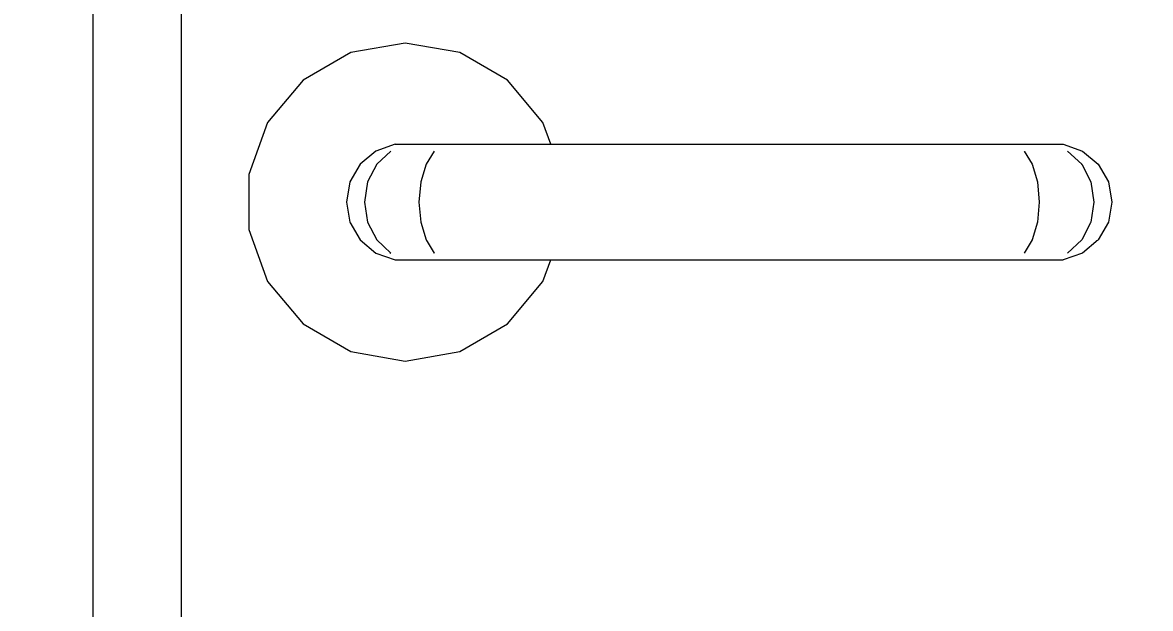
# Model space of a CAD drawing. Header units: millimetres. Extents: x -15634 to 67596, y -3027 to 55843.
# Drawn here: x 11357.4 to 11548.9, y 16026.6 to 16126.1 of the extents above; entities that cross this region are included whole.
import ezdxf

# ---------------------------------------------------------------- set-up
doc = ezdxf.new("R2010")
doc.units = ezdxf.units.MM
doc.header["$MEASUREMENT"] = 0
doc.set_wipeout_variables(frame=1)
doc.linetypes.add('Wipeout_Contour', pattern=[1000, 0, -1000])
doc.layers.add('Dimensioning - General', color=7, linetype='Continuous')
doc.layers.add('Structural - Bearing', color=7, linetype='Continuous')
for name, color, linetype, lineweight, true_color in [('Dimensioning - General_Pen_No__61', 7, 'Continuous', 20, 0x6a6a6a), ('Dimensioning - General_Pen_No__88', 7, 'Continuous', 20, 0xfd4435), ('Structural - Bearing_Pen_No__82', 7, 'Continuous', 20, 0xaaaaaa)]:
    doc.layers.add(name, color=color, linetype=linetype, lineweight=lineweight, true_color=true_color)
doc.styles.add('GENERATED_STYLE_6', font='calibril.ttf')
doc.dimstyles.new('GENERATED_STYLE__3', dxfattribs={"dimtxt": 195.999997, "dimasz": 106.4, "dimexe": 0.18, "dimexo": 0.0625, "dimgap": 0.09, "dimtad": 1, "dimdec": 0, "dimlfac": 0.1, "dimzin": 0, "dimdsep": 46, "dimtxsty": 'GENERATED_STYLE_6', "dimblk": 'ARROWHEAD_2', "dimblk1": 'ARROWHEAD_2', "dimblk2": 'ARROWHEAD_2', "dimcen": 0.09, "dimse1": 1, "dimse2": 1, "dimclrd": 256, "dimclre": 256, "dimclrt": 256, "dimadec": 0, "dimazin": 0, "dimtfac": 1, "dimtdec": 4, "dimtmove": 0, "dimatfit": 3, "dimfxl": 1, "dimtolj": 1, "dimtzin": 0, "dimarcsym": 0})

# ---------------------------------------------------------------- blocks, each defined once
blk = doc.blocks.new('*D45')
at = {"layer": 'Dimensioning - General_Pen_No__61', "color": 251, "linetype": 'Continuous', "lineweight": 20, "true_color": 0x6a6a6a, "transparency": 16777216}
for p, q in [((27454.43, 17736.02), (27594.43, 17655.19)), ((27629.43, 17695.6), (27419.43, 17695.6)), ((27524.43, 14995.6), (27524.43, 17695.6)), ((27454.43, 15036.02), (27594.43, 14955.19)), ((27629.43, 14995.6), (27419.43, 14995.6))]:
    blk.add_line(p, q, dxfattribs=at)
at = {"layer": 'Dimensioning - General_Pen_No__88', "color": 20, "lineweight": 20, "true_color": 0xfd4435, "transparency": 16777216, "char_height": 196, "attachment_point": 7, "rotation": 90, "style": 'GENERATED_STYLE_6'}
for s, insert in [('\\A1;{\\pql;\\fCalibri Light|b0|i0|c0|p34;20}', (27485.23, 17337.36)), ('\\A1;{\\pql;\\fCalibri Light|b0|i0|c0|p34;270}', (27485.23, 16107.27))]:
    blk.add_mtext(s, dxfattribs=dict(at, insert=insert))
blk = doc.blocks.new('ARROWHEAD_2')
at = {"color": 0, "linetype": 'Continuous', "lineweight": 0}
for p, q in [((-0.3781, -0.655), (0.3781, 0.655)), ((0, 0), (-1, 0))]:
    blk.add_line(p, q, dxfattribs=at)
blk = doc.blocks.new('*D93')
at = {"layer": 'Dimensioning - General_Pen_No__61', "color": 251, "linetype": 'Continuous', "lineweight": 20, "true_color": 0x6a6a6a, "transparency": 16777216}
for p, q in [((28004.43, 17736.02), (28144.43, 17655.19)), ((28179.43, 17695.6), (27969.43, 17695.6)), ((28074.43, 14995.6), (28074.43, 17695.6)), ((28004.43, 15036.02), (28144.43, 14955.19)), ((28179.43, 14995.6), (27969.43, 14995.6))]:
    blk.add_line(p, q, dxfattribs=at)
at = {"layer": 'Dimensioning - General_Pen_No__88', "color": 20, "lineweight": 20, "true_color": 0xfd4435, "transparency": 16777216, "char_height": 196, "attachment_point": 7, "rotation": 90, "style": 'GENERATED_STYLE_6'}
for s, insert in [('\\A1;{\\pql;\\fCalibri Light|b0|i0|c0|p34;20}', (28035.23, 17337.36)), ('\\A1;{\\pql;\\fCalibri Light|b0|i0|c0|p34;270}', (28035.23, 16107.27))]:
    blk.add_mtext(s, dxfattribs=dict(at, insert=insert))
blk = doc.blocks.new('*D125')
at = {"layer": 'Dimensioning - General_Pen_No__61', "color": 251, "linetype": 'Continuous', "lineweight": 20, "true_color": 0x6a6a6a, "transparency": 16777216}
for p, q in [((28554.43, 17936.02), (28694.43, 17855.19)), ((28729.43, 17895.6), (28519.43, 17895.6)), ((28624.43, 14995.6), (28624.43, 17895.6)), ((28554.43, 15036.02), (28694.43, 14955.19)), ((28729.43, 14995.6), (28519.43, 14995.6))]:
    blk.add_line(p, q, dxfattribs=at)
at = {"layer": 'Dimensioning - General_Pen_No__88', "color": 20, "lineweight": 20, "true_color": 0xfd4435, "transparency": 16777216, "insert": (28585.23, 16207.27), "char_height": 196, "attachment_point": 7, "rotation": 90, "style": 'GENERATED_STYLE_6'}
blk.add_mtext('\\A1;{\\pql;\\fCalibri Light|b0|i0|c0|p34;290}', dxfattribs=at)
blk = doc.blocks.new('*D141')
at = {"layer": 'Dimensioning - General_Pen_No__61', "color": 251, "linetype": 'Continuous', "lineweight": 20, "true_color": 0x6a6a6a, "transparency": 16777216}
for p, q in [((34964.93, 17736.02), (35104.93, 17655.19)), ((35139.93, 17695.6), (34929.93, 17695.6)), ((35034.93, 14995.6), (35034.93, 17695.6)), ((34964.93, 15036.02), (35104.93, 14955.19)), ((35139.93, 14995.6), (34929.93, 14995.6))]:
    blk.add_line(p, q, dxfattribs=at)
at = {"layer": 'Dimensioning - General_Pen_No__88', "color": 20, "lineweight": 20, "true_color": 0xfd4435, "transparency": 16777216, "char_height": 196, "attachment_point": 7, "rotation": 90, "style": 'GENERATED_STYLE_6'}
for s, insert in [('\\A1;{\\pql;\\fCalibri Light|b0|i0|c0|p34;20}', (34995.73, 17337.36)), ('\\A1;{\\pql;\\fCalibri Light|b0|i0|c0|p34;270}', (34995.73, 16107.27))]:
    blk.add_mtext(s, dxfattribs=dict(at, insert=insert))
blk = doc.blocks.new('*D189')
at = {"layer": 'Dimensioning - General_Pen_No__61', "color": 251, "linetype": 'Continuous', "lineweight": 20, "true_color": 0x6a6a6a, "transparency": 16777216}
for p, q in [((35514.93, 17736.02), (35654.93, 17655.19)), ((35689.93, 17695.6), (35479.93, 17695.6)), ((35584.93, 14995.6), (35584.93, 17695.6)), ((35514.93, 15036.02), (35654.93, 14955.19)), ((35689.93, 14995.6), (35479.93, 14995.6))]:
    blk.add_line(p, q, dxfattribs=at)
at = {"layer": 'Dimensioning - General_Pen_No__88', "color": 20, "lineweight": 20, "true_color": 0xfd4435, "transparency": 16777216, "char_height": 196, "attachment_point": 7, "rotation": 90, "style": 'GENERATED_STYLE_6'}
for s, insert in [('\\A1;{\\pql;\\fCalibri Light|b0|i0|c0|p34;20}', (35545.73, 17337.36)), ('\\A1;{\\pql;\\fCalibri Light|b0|i0|c0|p34;270}', (35545.73, 16107.27))]:
    blk.add_mtext(s, dxfattribs=dict(at, insert=insert))
blk = doc.blocks.new('*D221')
at = {"layer": 'Dimensioning - General_Pen_No__61', "color": 251, "linetype": 'Continuous', "lineweight": 20, "true_color": 0x6a6a6a, "transparency": 16777216}
for p, q in [((36064.93, 17936.02), (36204.93, 17855.19)), ((36239.93, 17895.6), (36029.93, 17895.6)), ((36134.93, 14995.6), (36134.93, 17895.6)), ((36064.93, 15036.02), (36204.93, 14955.19)), ((36239.93, 14995.6), (36029.93, 14995.6))]:
    blk.add_line(p, q, dxfattribs=at)
at = {"layer": 'Dimensioning - General_Pen_No__88', "color": 20, "lineweight": 20, "true_color": 0xfd4435, "transparency": 16777216, "insert": (36095.73, 16207.27), "char_height": 196, "attachment_point": 7, "rotation": 90, "style": 'GENERATED_STYLE_6'}
blk.add_mtext('\\A1;{\\pql;\\fCalibri Light|b0|i0|c0|p34;290}', dxfattribs=at)

msp = doc.modelspace()

# ---------------------------------------------------------------- wipeouts: each hides what was drawn before it
at = {"color": 254, "linetype": 'Wipeout_Contour', "lineweight": 0, "ltscale": 78979.396159}
msp.add_wipeout([(11369.37, 17170.6), (11357.37, 17182.6), (11357.37, 15095.6), (11369.37, 15095.6)], dxfattribs=at).dxf.layer = 'Structural - Bearing'
at = {"color": 254, "linetype": 'Wipeout_Contour', "lineweight": 0, "ltscale": 552594.287239}
msp.add_wipeout([(11395.78, 16100.29), (11395.78, 16090.92), (11398.98, 16082.1), (11405.01, 16074.92), (11413.13, 16070.23), (11422.37, 16068.6), (11431.6, 16070.23), (11439.72, 16074.92), (11445.75, 16082.1), (11447.08, 16085.76), (11437.6, 16085.76), (11420.63, 16085.76), (11417.37, 16086.94), (11414.71, 16089.18), (11412.97, 16092.18), (11412.37, 16095.6), (11412.97, 16099.02), (11414.71, 16102.03), (11417.37, 16104.26), (11420.63, 16105.45), (11447.08, 16105.45), (11445.75, 16109.1), (11439.72, 16116.29), (11431.6, 16120.98), (11422.37, 16122.6), (11413.13, 16120.98), (11405.01, 16116.29), (11398.98, 16109.1)], dxfattribs=at).dxf.layer = 'Structural - Bearing'

# ---------------------------------------------------------------- next in the draw order: linework, layer by layer
at = {"layer": 'Structural - Bearing_Pen_No__82', "color": 253, "linetype": 'Continuous', "lineweight": 20, "true_color": 0xaaaaaa}
for p, q in [((11422.37, 16122.6), (11413.13, 16120.98)), ((11431.6, 16120.98), (11422.37, 16122.6)), ((11413.13, 16120.98), (11405.01, 16116.29)), ((11439.72, 16116.29), (11431.6, 16120.98)), ((11405.01, 16116.29), (11398.98, 16109.1)), ((11445.75, 16109.1), (11439.72, 16116.29)), ((11398.98, 16109.1), (11395.78, 16100.29)), ((11395.78, 16100.29), (11395.78, 16090.92)), ((11395.78, 16090.92), (11398.98, 16082.1)), ((11398.98, 16082.1), (11405.01, 16074.92)), ((11439.72, 16074.92), (11445.75, 16082.1)), ((11405.01, 16074.92), (11413.13, 16070.23)), ((11431.6, 16070.23), (11439.72, 16074.92)), ((11413.13, 16070.23), (11422.37, 16068.6)), ((11422.37, 16068.6), (11431.6, 16070.23))]:
    msp.add_line(p, q, dxfattribs=at)

# ---------------------------------------------------------------- next in the draw order: wipeouts: each hides what was drawn before it
at = {"color": 254, "linetype": 'Wipeout_Contour', "lineweight": 0, "ltscale": 78975.538804}
msp.add_wipeout([(11369.37, 15095.6), (11384.37, 15095.6), (11384.37, 17155.6), (11369.37, 17155.6)], dxfattribs=at).dxf.layer = 'Structural - Bearing'
at = {"color": 254, "linetype": 'Wipeout_Contour', "lineweight": 0, "ltscale": 78972.053594}
msp.add_wipeout([(11417.37, 16104.26), (11419.89, 16104.26), (11422.82, 16105.45), (11420.63, 16105.45)], dxfattribs=at).dxf.layer = 'Structural - Bearing'
at = {"color": 254, "linetype": 'Wipeout_Contour', "lineweight": 0, "ltscale": 78922.415086}
msp.add_wipeout([(11415.41, 16095.6), (11412.37, 16095.6), (11412.97, 16092.18), (11415.95, 16092.18)], dxfattribs=at).dxf.layer = 'Structural - Bearing'

# ---------------------------------------------------------------- next in the draw order: linework, layer by layer
at = {"layer": 'Structural - Bearing_Pen_No__82', "color": 253, "linetype": 'Continuous', "lineweight": 20, "true_color": 0xaaaaaa}
for p, q in [((11369.37, 15095.6), (11369.37, 17170.6)), ((11384.37, 15095.6), (11384.37, 17155.6))]:
    msp.add_line(p, q, dxfattribs=at)

# ---------------------------------------------------------------- next in the draw order: wipeouts: each hides what was drawn before it
at = {"color": 254, "linetype": 'Wipeout_Contour', "lineweight": 0, "ltscale": 78959.980014}
msp.add_wipeout([(11414.71, 16102.03), (11417.51, 16102.03), (11419.89, 16104.26), (11417.37, 16104.26)], dxfattribs=at).dxf.layer = 'Structural - Bearing'
at = {"color": 254, "linetype": 'Wipeout_Contour', "lineweight": 0, "ltscale": 78914.483815}
msp.add_wipeout([(11415.95, 16092.18), (11412.97, 16092.18), (11414.71, 16089.18), (11417.51, 16089.18)], dxfattribs=at).dxf.layer = 'Structural - Bearing'

# ---------------------------------------------------------------- next in the draw order: wipeouts: each hides what was drawn before it
at = {"color": 254, "linetype": 'Wipeout_Contour', "lineweight": 0, "ltscale": 78982.568686}
msp.add_wipeout([(11422.82, 16105.45), (11419.89, 16104.26), (11427.28, 16104.26), (11428.97, 16105.45)], dxfattribs=at).dxf.layer = 'Structural - Bearing'
at = {"color": 254, "linetype": 'Wipeout_Contour', "lineweight": 0, "ltscale": 78946.615288}
msp.add_wipeout([(11412.97, 16099.02), (11415.95, 16099.02), (11417.51, 16102.03), (11414.71, 16102.03)], dxfattribs=at).dxf.layer = 'Structural - Bearing'
at = {"color": 254, "linetype": 'Wipeout_Contour', "lineweight": 0, "ltscale": 78910.754655}
msp.add_wipeout([(11414.71, 16089.18), (11417.37, 16086.94), (11419.89, 16086.94), (11417.51, 16089.18)], dxfattribs=at).dxf.layer = 'Structural - Bearing'

# ---------------------------------------------------------------- next in the draw order: linework, layer by layer
at = {"layer": 'Structural - Bearing_Pen_No__82', "color": 253, "linetype": 'Continuous', "lineweight": 20, "true_color": 0xaaaaaa}
msp.add_line((11420.63, 16105.45), (11422.82, 16105.45), dxfattribs=at)

# ---------------------------------------------------------------- next in the draw order: wipeouts: each hides what was drawn before it
at = {"color": 254, "linetype": 'Wipeout_Contour', "lineweight": 0, "ltscale": 78972.161624}
msp.add_wipeout([(11417.51, 16102.03), (11425.9, 16102.03), (11427.28, 16104.26), (11419.89, 16104.26)], dxfattribs=at).dxf.layer = 'Structural - Bearing'
at = {"color": 254, "linetype": 'Wipeout_Contour', "lineweight": 0, "ltscale": 78933.574581}
msp.add_wipeout([(11412.97, 16099.02), (11412.37, 16095.6), (11415.41, 16095.6), (11415.95, 16099.02)], dxfattribs=at).dxf.layer = 'Structural - Bearing'
at = {"color": 254, "linetype": 'Wipeout_Contour', "lineweight": 0, "ltscale": 78911.674569}
msp.add_wipeout([(11417.37, 16086.94), (11420.63, 16085.76), (11422.82, 16085.76), (11419.89, 16086.94)], dxfattribs=at).dxf.layer = 'Structural - Bearing'

# ---------------------------------------------------------------- next in the draw order: linework, layer by layer
at = {"layer": 'Structural - Bearing_Pen_No__82', "color": 253, "linetype": 'Continuous', "lineweight": 20, "true_color": 0xaaaaaa}
for p, q in [((11420.63, 16105.45), (11417.37, 16104.26)), ((11412.97, 16099.02), (11412.37, 16095.6)), ((11412.37, 16095.6), (11412.97, 16092.18))]:
    msp.add_line(p, q, dxfattribs=at)

# ---------------------------------------------------------------- next in the draw order: wipeouts: each hides what was drawn before it
at = {"color": 254, "linetype": 'Wipeout_Contour', "lineweight": 0, "ltscale": 79000.59188}
msp.add_wipeout([(11428.97, 16105.45), (11427.28, 16104.26), (11436.71, 16104.26), (11437.14, 16105.45)], dxfattribs=at).dxf.layer = 'Structural - Bearing'
at = {"color": 254, "linetype": 'Wipeout_Contour', "lineweight": 0, "ltscale": 78960.037686}
msp.add_wipeout([(11415.95, 16099.02), (11425, 16099.02), (11425.9, 16102.03), (11417.51, 16102.03)], dxfattribs=at).dxf.layer = 'Structural - Bearing'
at = {"color": 254, "linetype": 'Wipeout_Contour', "lineweight": 0, "ltscale": 78936.505128}
msp.add_wipeout([(11424.69, 16095.6), (11415.41, 16095.6), (11415.95, 16092.18), (11425, 16092.18)], dxfattribs=at).dxf.layer = 'Structural - Bearing'

# ---------------------------------------------------------------- next in the draw order: linework, layer by layer
at = {"layer": 'Structural - Bearing_Pen_No__82', "color": 253, "linetype": 'Continuous', "lineweight": 20, "true_color": 0xaaaaaa}
for p, q in [((11422.82, 16105.45), (11428.97, 16105.45)), ((11417.37, 16104.26), (11414.71, 16102.03)), ((11419.89, 16104.26), (11417.51, 16102.03)), ((11412.97, 16092.18), (11414.71, 16089.18))]:
    msp.add_line(p, q, dxfattribs=at)

# ---------------------------------------------------------------- next in the draw order: wipeouts: each hides what was drawn before it
at = {"color": 254, "linetype": 'Wipeout_Contour', "lineweight": 0, "ltscale": 78992.806788}
msp.add_wipeout([(11427.28, 16104.26), (11425.9, 16102.03), (11436.36, 16102.03), (11436.71, 16104.26)], dxfattribs=at).dxf.layer = 'Structural - Bearing'
at = {"color": 254, "linetype": 'Wipeout_Contour', "lineweight": 0, "ltscale": 78947.66265}
msp.add_wipeout([(11415.41, 16095.6), (11424.69, 16095.6), (11425, 16099.02), (11415.95, 16099.02)], dxfattribs=at).dxf.layer = 'Structural - Bearing'
at = {"color": 254, "linetype": 'Wipeout_Contour', "lineweight": 0, "ltscale": 78927.911628}
msp.add_wipeout([(11425, 16092.18), (11415.95, 16092.18), (11417.51, 16089.18), (11425.9, 16089.18)], dxfattribs=at).dxf.layer = 'Structural - Bearing'

# ---------------------------------------------------------------- next in the draw order: linework, layer by layer
at = {"layer": 'Structural - Bearing_Pen_No__82', "color": 253, "linetype": 'Continuous', "lineweight": 20, "true_color": 0xaaaaaa}
for p, q in [((11414.71, 16102.03), (11412.97, 16099.02)), ((11417.51, 16102.03), (11415.95, 16099.02)), ((11415.95, 16099.02), (11415.41, 16095.6)), ((11415.41, 16095.6), (11415.95, 16092.18))]:
    msp.add_line(p, q, dxfattribs=at)

# ---------------------------------------------------------------- next in the draw order: wipeouts: each hides what was drawn before it
at = {"color": 254, "linetype": 'Wipeout_Contour', "lineweight": 0, "ltscale": 79104.739614}
msp.add_wipeout([(11437.14, 16105.45), (11436.71, 16104.26), (11518.03, 16104.26), (11517.6, 16105.45)], dxfattribs=at).dxf.layer = 'Structural - Bearing'
at = {"color": 254, "linetype": 'Wipeout_Contour', "lineweight": 0, "ltscale": 78982.629686}
msp.add_wipeout([(11425.9, 16102.03), (11425, 16099.02), (11436.13, 16099.02), (11436.36, 16102.03)], dxfattribs=at).dxf.layer = 'Structural - Bearing'
at = {"color": 254, "linetype": 'Wipeout_Contour', "lineweight": 0, "ltscale": 78960.136374}
msp.add_wipeout([(11424.69, 16095.6), (11425, 16092.18), (11436.13, 16092.18), (11436.05, 16095.6)], dxfattribs=at).dxf.layer = 'Structural - Bearing'
at = {"color": 254, "linetype": 'Wipeout_Contour', "lineweight": 0, "ltscale": 78922.943808}
msp.add_wipeout([(11425.9, 16089.18), (11417.51, 16089.18), (11419.89, 16086.94), (11427.28, 16086.94)], dxfattribs=at).dxf.layer = 'Structural - Bearing'

# ---------------------------------------------------------------- next in the draw order: linework, layer by layer
at = {"layer": 'Structural - Bearing_Pen_No__82', "color": 253, "linetype": 'Continuous', "lineweight": 20, "true_color": 0xaaaaaa}
for p, q in [((11447.08, 16105.45), (11445.75, 16109.1)), ((11428.97, 16105.45), (11437.14, 16105.45)), ((11427.28, 16104.26), (11425.9, 16102.03)), ((11415.95, 16092.18), (11417.51, 16089.18)), ((11414.71, 16089.18), (11417.37, 16086.94))]:
    msp.add_line(p, q, dxfattribs=at)

# ---------------------------------------------------------------- next in the draw order: wipeouts: each hides what was drawn before it
at = {"color": 254, "linetype": 'Wipeout_Contour', "lineweight": 0, "ltscale": 79099.171293}
msp.add_wipeout([(11436.71, 16104.26), (11436.36, 16102.03), (11518.38, 16102.03), (11518.03, 16104.26)], dxfattribs=at).dxf.layer = 'Structural - Bearing'
at = {"color": 254, "linetype": 'Wipeout_Contour', "lineweight": 0, "ltscale": 78971.290594}
msp.add_wipeout([(11425, 16099.02), (11424.69, 16095.6), (11436.05, 16095.6), (11436.13, 16099.02)], dxfattribs=at).dxf.layer = 'Structural - Bearing'
at = {"color": 254, "linetype": 'Wipeout_Contour', "lineweight": 0, "ltscale": 78950.512729}
msp.add_wipeout([(11425, 16092.18), (11425.9, 16089.18), (11436.36, 16089.18), (11436.13, 16092.18)], dxfattribs=at).dxf.layer = 'Structural - Bearing'
at = {"color": 254, "linetype": 'Wipeout_Contour', "lineweight": 0, "ltscale": 78922.197675}
msp.add_wipeout([(11419.89, 16086.94), (11422.82, 16085.76), (11428.97, 16085.76), (11427.28, 16086.94)], dxfattribs=at).dxf.layer = 'Structural - Bearing'

# ---------------------------------------------------------------- next in the draw order: linework, layer by layer
at = {"layer": 'Structural - Bearing_Pen_No__82', "color": 253, "linetype": 'Continuous', "lineweight": 20, "true_color": 0xaaaaaa}
for p, q in [((11425.9, 16102.03), (11425, 16099.02)), ((11425, 16099.02), (11424.69, 16095.6)), ((11424.69, 16095.6), (11425, 16092.18)), ((11417.51, 16089.18), (11419.89, 16086.94)), ((11417.37, 16086.94), (11420.63, 16085.76)), ((11420.63, 16085.76), (11422.82, 16085.76))]:
    msp.add_line(p, q, dxfattribs=at)

# ---------------------------------------------------------------- next in the draw order: wipeouts: each hides what was drawn before it
at = {"color": 254, "linetype": 'Wipeout_Contour', "lineweight": 0, "ltscale": 79208.944159}
msp.add_wipeout([(11517.6, 16105.45), (11518.03, 16104.26), (11527.46, 16104.26), (11525.77, 16105.45)], dxfattribs=at).dxf.layer = 'Structural - Bearing'
at = {"color": 254, "linetype": 'Wipeout_Contour', "lineweight": 0, "ltscale": 79090.638873}
msp.add_wipeout([(11436.36, 16102.03), (11436.13, 16099.02), (11518.6, 16099.02), (11518.38, 16102.03)], dxfattribs=at).dxf.layer = 'Structural - Bearing'
at = {"color": 254, "linetype": 'Wipeout_Contour', "lineweight": 0, "ltscale": 79069.032946}
msp.add_wipeout([(11436.05, 16095.6), (11436.13, 16092.18), (11518.6, 16092.18), (11518.68, 16095.6)], dxfattribs=at).dxf.layer = 'Structural - Bearing'
at = {"color": 254, "linetype": 'Wipeout_Contour', "lineweight": 0, "ltscale": 78943.60174}
msp.add_wipeout([(11425.9, 16089.18), (11427.28, 16086.94), (11436.71, 16086.94), (11436.36, 16089.18)], dxfattribs=at).dxf.layer = 'Structural - Bearing'

# ---------------------------------------------------------------- next in the draw order: linework, layer by layer
at = {"layer": 'Structural - Bearing_Pen_No__82', "color": 253, "linetype": 'Continuous', "lineweight": 20, "true_color": 0xaaaaaa}
for p, q in [((11437.14, 16105.45), (11517.6, 16105.45)), ((11425, 16092.18), (11425.9, 16089.18))]:
    msp.add_line(p, q, dxfattribs=at)

# ---------------------------------------------------------------- next in the draw order: wipeouts: each hides what was drawn before it
at = {"color": 254, "linetype": 'Wipeout_Contour', "lineweight": 0, "ltscale": 79205.600647}
msp.add_wipeout([(11518.03, 16104.26), (11518.38, 16102.03), (11528.83, 16102.03), (11527.46, 16104.26)], dxfattribs=at).dxf.layer = 'Structural - Bearing'
at = {"color": 254, "linetype": 'Wipeout_Contour', "lineweight": 0, "ltscale": 79080.171853}
msp.add_wipeout([(11436.13, 16099.02), (11436.05, 16095.6), (11518.68, 16095.6), (11518.6, 16099.02)], dxfattribs=at).dxf.layer = 'Structural - Bearing'
at = {"color": 254, "linetype": 'Wipeout_Contour', "lineweight": 0, "ltscale": 79058.565669}
msp.add_wipeout([(11436.13, 16092.18), (11436.36, 16089.18), (11518.38, 16089.18), (11518.6, 16092.18)], dxfattribs=at).dxf.layer = 'Structural - Bearing'
at = {"color": 254, "linetype": 'Wipeout_Contour', "lineweight": 0, "ltscale": 78940.234589}
msp.add_wipeout([(11427.28, 16086.94), (11428.97, 16085.76), (11437.14, 16085.76), (11436.71, 16086.94)], dxfattribs=at).dxf.layer = 'Structural - Bearing'

# ---------------------------------------------------------------- next in the draw order: linework, layer by layer
at = {"layer": 'Structural - Bearing_Pen_No__82', "color": 253, "linetype": 'Continuous', "lineweight": 20, "true_color": 0xaaaaaa}
for p, q in [((11425.9, 16089.18), (11427.28, 16086.94)), ((11422.82, 16085.76), (11428.97, 16085.76))]:
    msp.add_line(p, q, dxfattribs=at)

# ---------------------------------------------------------------- next in the draw order: wipeouts: each hides what was drawn before it
at = {"color": 254, "linetype": 'Wipeout_Contour', "lineweight": 0, "ltscale": 79227.068376}
msp.add_wipeout([(11531.91, 16105.45), (11525.77, 16105.45), (11527.46, 16104.26), (11534.84, 16104.26)], dxfattribs=at).dxf.layer = 'Structural - Bearing'
at = {"color": 254, "linetype": 'Wipeout_Contour', "lineweight": 0, "ltscale": 79198.719019}
msp.add_wipeout([(11518.38, 16102.03), (11518.6, 16099.02), (11529.73, 16099.02), (11528.83, 16102.03)], dxfattribs=at).dxf.layer = 'Structural - Bearing'
at = {"color": 254, "linetype": 'Wipeout_Contour', "lineweight": 0, "ltscale": 79178.003726}
msp.add_wipeout([(11518.68, 16095.6), (11518.6, 16092.18), (11529.73, 16092.18), (11530.04, 16095.6)], dxfattribs=at).dxf.layer = 'Structural - Bearing'
at = {"color": 254, "linetype": 'Wipeout_Contour', "lineweight": 0, "ltscale": 79050.032293}
msp.add_wipeout([(11436.36, 16089.18), (11436.71, 16086.94), (11518.03, 16086.94), (11518.38, 16089.18)], dxfattribs=at).dxf.layer = 'Structural - Bearing'

# ---------------------------------------------------------------- next in the draw order: linework, layer by layer
at = {"layer": 'Structural - Bearing_Pen_No__82', "color": 253, "linetype": 'Continuous', "lineweight": 20, "true_color": 0xaaaaaa}
msp.add_line((11517.6, 16105.45), (11525.77, 16105.45), dxfattribs=at)

# ---------------------------------------------------------------- next in the draw order: wipeouts: each hides what was drawn before it
at = {"color": 254, "linetype": 'Wipeout_Contour', "lineweight": 0, "ltscale": 79226.365111}
msp.add_wipeout([(11527.46, 16104.26), (11528.83, 16102.03), (11537.23, 16102.03), (11534.84, 16104.26)], dxfattribs=at).dxf.layer = 'Structural - Bearing'
at = {"color": 254, "linetype": 'Wipeout_Contour', "lineweight": 0, "ltscale": 79189.12732}
msp.add_wipeout([(11518.6, 16099.02), (11518.68, 16095.6), (11530.04, 16095.6), (11529.73, 16099.02)], dxfattribs=at).dxf.layer = 'Structural - Bearing'
at = {"color": 254, "linetype": 'Wipeout_Contour', "lineweight": 0, "ltscale": 79166.689569}
msp.add_wipeout([(11518.6, 16092.18), (11518.38, 16089.18), (11528.83, 16089.18), (11529.73, 16092.18)], dxfattribs=at).dxf.layer = 'Structural - Bearing'
at = {"color": 254, "linetype": 'Wipeout_Contour', "lineweight": 0, "ltscale": 79044.461709}
msp.add_wipeout([(11436.71, 16086.94), (11437.14, 16085.76), (11517.6, 16085.76), (11518.03, 16086.94)], dxfattribs=at).dxf.layer = 'Structural - Bearing'

# ---------------------------------------------------------------- next in the draw order: linework, layer by layer
at = {"layer": 'Structural - Bearing_Pen_No__82', "color": 253, "linetype": 'Continuous', "lineweight": 20, "true_color": 0xaaaaaa}
for p, q in [((11428.97, 16085.76), (11437.14, 16085.76)), ((11445.75, 16082.1), (11447.08, 16085.76))]:
    msp.add_line(p, q, dxfattribs=at)

# ---------------------------------------------------------------- next in the draw order: wipeouts: each hides what was drawn before it
at = {"color": 254, "linetype": 'Wipeout_Contour', "lineweight": 0, "ltscale": 79237.649457}
msp.add_wipeout([(11531.91, 16105.45), (11534.84, 16104.26), (11537.37, 16104.26), (11534.1, 16105.45)], dxfattribs=at).dxf.layer = 'Structural - Bearing'
at = {"color": 254, "linetype": 'Wipeout_Contour', "lineweight": 0, "ltscale": 79221.444415}
msp.add_wipeout([(11537.23, 16102.03), (11528.83, 16102.03), (11529.73, 16099.02), (11538.78, 16099.02)], dxfattribs=at).dxf.layer = 'Structural - Bearing'
at = {"color": 254, "linetype": 'Wipeout_Contour', "lineweight": 0, "ltscale": 79201.776042}
msp.add_wipeout([(11530.04, 16095.6), (11529.73, 16092.18), (11538.78, 16092.18), (11539.32, 16095.6)], dxfattribs=at).dxf.layer = 'Structural - Bearing'
at = {"color": 254, "linetype": 'Wipeout_Contour', "lineweight": 0, "ltscale": 79156.527699}
msp.add_wipeout([(11518.38, 16089.18), (11518.03, 16086.94), (11527.46, 16086.94), (11528.83, 16089.18)], dxfattribs=at).dxf.layer = 'Structural - Bearing'

# ---------------------------------------------------------------- next in the draw order: linework, layer by layer
at = {"layer": 'Structural - Bearing_Pen_No__82', "color": 253, "linetype": 'Continuous', "lineweight": 20, "true_color": 0xaaaaaa}
for p, q in [((11525.77, 16105.45), (11531.91, 16105.45)), ((11531.91, 16105.45), (11534.1, 16105.45)), ((11527.46, 16104.26), (11528.83, 16102.03))]:
    msp.add_line(p, q, dxfattribs=at)

# ---------------------------------------------------------------- next in the draw order: wipeouts: each hides what was drawn before it
at = {"color": 254, "linetype": 'Wipeout_Contour', "lineweight": 0, "ltscale": 79238.626252}
msp.add_wipeout([(11534.84, 16104.26), (11537.23, 16102.03), (11540.03, 16102.03), (11537.37, 16104.26)], dxfattribs=at).dxf.layer = 'Structural - Bearing'
at = {"color": 254, "linetype": 'Wipeout_Contour', "lineweight": 0, "ltscale": 79212.896334}
msp.add_wipeout([(11529.73, 16099.02), (11530.04, 16095.6), (11539.32, 16095.6), (11538.78, 16099.02)], dxfattribs=at).dxf.layer = 'Structural - Bearing'
at = {"color": 254, "linetype": 'Wipeout_Contour', "lineweight": 0, "ltscale": 79189.424065}
msp.add_wipeout([(11528.83, 16089.18), (11537.23, 16089.18), (11538.78, 16092.18), (11529.73, 16092.18)], dxfattribs=at).dxf.layer = 'Structural - Bearing'
at = {"color": 254, "linetype": 'Wipeout_Contour', "lineweight": 0, "ltscale": 79148.745643}
msp.add_wipeout([(11518.03, 16086.94), (11517.6, 16085.76), (11525.77, 16085.76), (11527.46, 16086.94)], dxfattribs=at).dxf.layer = 'Structural - Bearing'

# ---------------------------------------------------------------- next in the draw order: linework, layer by layer
at = {"layer": 'Structural - Bearing_Pen_No__82', "color": 253, "linetype": 'Continuous', "lineweight": 20, "true_color": 0xaaaaaa}
for p, q in [((11534.1, 16105.45), (11537.37, 16104.26)), ((11528.83, 16102.03), (11529.73, 16099.02)), ((11529.73, 16099.02), (11530.04, 16095.6)), ((11530.04, 16095.6), (11529.73, 16092.18)), ((11437.14, 16085.76), (11517.6, 16085.76))]:
    msp.add_line(p, q, dxfattribs=at)

# ---------------------------------------------------------------- next in the draw order: wipeouts: each hides what was drawn before it
at = {"color": 254, "linetype": 'Wipeout_Contour', "lineweight": 0, "ltscale": 79234.956987}
msp.add_wipeout([(11540.03, 16102.03), (11537.23, 16102.03), (11538.78, 16099.02), (11541.76, 16099.02)], dxfattribs=at).dxf.layer = 'Structural - Bearing'
at = {"color": 254, "linetype": 'Wipeout_Contour', "lineweight": 0, "ltscale": 79215.962117}
msp.add_wipeout([(11539.32, 16095.6), (11538.78, 16092.18), (11541.76, 16092.18), (11542.37, 16095.6)], dxfattribs=at).dxf.layer = 'Structural - Bearing'
at = {"color": 254, "linetype": 'Wipeout_Contour', "lineweight": 0, "ltscale": 79177.304929}
msp.add_wipeout([(11528.83, 16089.18), (11527.46, 16086.94), (11534.84, 16086.94), (11537.23, 16089.18)], dxfattribs=at).dxf.layer = 'Structural - Bearing'

# ---------------------------------------------------------------- next in the draw order: linework, layer by layer
at = {"layer": 'Structural - Bearing_Pen_No__82', "color": 253, "linetype": 'Continuous', "lineweight": 20, "true_color": 0xaaaaaa}
for p, q in [((11534.84, 16104.26), (11537.23, 16102.03)), ((11537.37, 16104.26), (11540.03, 16102.03)), ((11529.73, 16092.18), (11528.83, 16089.18))]:
    msp.add_line(p, q, dxfattribs=at)

# ---------------------------------------------------------------- next in the draw order: wipeouts: each hides what was drawn before it
at = {"color": 254, "linetype": 'Wipeout_Contour', "lineweight": 0, "ltscale": 79227.080436}
msp.add_wipeout([(11541.76, 16099.02), (11538.78, 16099.02), (11539.32, 16095.6), (11542.37, 16095.6)], dxfattribs=at).dxf.layer = 'Structural - Bearing'
at = {"color": 254, "linetype": 'Wipeout_Contour', "lineweight": 0, "ltscale": 79202.942052}
msp.add_wipeout([(11537.23, 16089.18), (11540.03, 16089.18), (11541.76, 16092.18), (11538.78, 16092.18)], dxfattribs=at).dxf.layer = 'Structural - Bearing'
at = {"color": 254, "linetype": 'Wipeout_Contour', "lineweight": 0, "ltscale": 79166.883578}
msp.add_wipeout([(11525.77, 16085.76), (11531.91, 16085.76), (11534.84, 16086.94), (11527.46, 16086.94)], dxfattribs=at).dxf.layer = 'Structural - Bearing'

# ---------------------------------------------------------------- next in the draw order: linework, layer by layer
at = {"layer": 'Structural - Bearing_Pen_No__82', "color": 253, "linetype": 'Continuous', "lineweight": 20, "true_color": 0xaaaaaa}
for p, q in [((11537.23, 16102.03), (11538.78, 16099.02)), ((11540.03, 16102.03), (11541.76, 16099.02)), ((11538.78, 16099.02), (11539.32, 16095.6)), ((11541.76, 16099.02), (11542.37, 16095.6)), ((11539.32, 16095.6), (11538.78, 16092.18)), ((11542.37, 16095.6), (11541.76, 16092.18)), ((11528.83, 16089.18), (11527.46, 16086.94)), ((11517.6, 16085.76), (11525.77, 16085.76))]:
    msp.add_line(p, q, dxfattribs=at)

# ---------------------------------------------------------------- next in the draw order: wipeouts: each hides what was drawn before it
at = {"color": 254, "linetype": 'Wipeout_Contour', "lineweight": 0, "ltscale": 79189.573612}
msp.add_wipeout([(11534.84, 16086.94), (11537.37, 16086.94), (11540.03, 16089.18), (11537.23, 16089.18)], dxfattribs=at).dxf.layer = 'Structural - Bearing'

# ---------------------------------------------------------------- next in the draw order: linework, layer by layer
at = {"layer": 'Structural - Bearing_Pen_No__82', "color": 253, "linetype": 'Continuous', "lineweight": 20, "true_color": 0xaaaaaa}
for p, q in [((11538.78, 16092.18), (11537.23, 16089.18)), ((11541.76, 16092.18), (11540.03, 16089.18))]:
    msp.add_line(p, q, dxfattribs=at)

# ---------------------------------------------------------------- next in the draw order: wipeouts: each hides what was drawn before it
at = {"color": 254, "linetype": 'Wipeout_Contour', "lineweight": 0, "ltscale": 79177.472666}
msp.add_wipeout([(11534.84, 16086.94), (11531.91, 16085.76), (11534.1, 16085.76), (11537.37, 16086.94)], dxfattribs=at).dxf.layer = 'Structural - Bearing'

# ---------------------------------------------------------------- next in the draw order: linework, layer by layer
at = {"layer": 'Structural - Bearing_Pen_No__82', "color": 253, "linetype": 'Continuous', "lineweight": 20, "true_color": 0xaaaaaa}
for p, q in [((11537.23, 16089.18), (11534.84, 16086.94)), ((11540.03, 16089.18), (11537.37, 16086.94)), ((11525.77, 16085.76), (11531.91, 16085.76)), ((11531.91, 16085.76), (11534.1, 16085.76)), ((11537.37, 16086.94), (11534.1, 16085.76))]:
    msp.add_line(p, q, dxfattribs=at)

# ---------------------------------------------------------------- next in the draw order: dimensions: what is measured, and where the dimension line sits
at = {"layer": 'Dimensioning - General', "color": 251, "linetype": 'Continuous', "lineweight": 20, "true_color": 0x6a6a6a}
for base, p1, p2, picture, middle in [((28624.43, 17895.6), (2464.76, 14995.6), (2485.84, 17895.6), '*D125', (28487.23, 16431.4)), ((36134.93, 17895.6), (9975.26, 14995.6), (9996.34, 17895.6), '*D221', (35997.73, 16431.4)), ((28074.43, 17695.6), (62.92, 14995.6), (-0.32, 17695.6), '*D93', (27937.23, 16331.4)), ((27524.43, 17695.6), (129.07, 14995.6), (151.37, 17695.6), '*D45', (27387.23, 16331.4)), ((35584.93, 17695.6), (7573.42, 14995.6), (7510.17, 17695.6), '*D189', (35447.73, 16331.4)), ((35034.93, 17695.6), (7639.57, 14995.6), (7661.87, 17695.6), '*D141', (34897.73, 16331.4))]:
    dim = msp.add_linear_dim(base=base, p1=p1, p2=p2, angle=90, dimstyle='GENERATED_STYLE__3', dxfattribs=at)
    dim.commit()
    dim.dimension.update_dxf_attribs({"geometry": picture, "text_midpoint": middle, "dimtype": 160, "text_rotation": 90})

doc.saveas('drawing.dxf')
